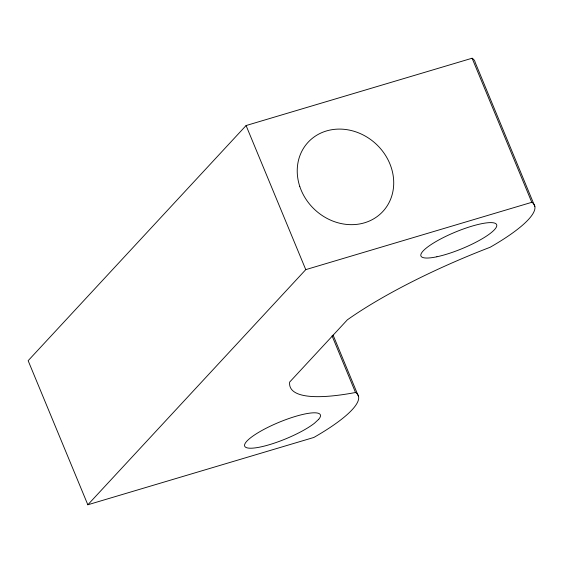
<?xml version="1.0" encoding="UTF-8"?>
<svg xmlns="http://www.w3.org/2000/svg" width="563" height="563" viewBox="0 0 563 563"><rect width="100%" height="100%" fill="white"/><g stroke="black" fill="none" stroke-linecap="round" stroke-linejoin="round"><path stroke-width="0.84" d="M534.85 206.459L475.165 62.373A115.485 25.194 -22.5 0 0 472.104 58.228L246.08 125.549L28.15 360.686L87.835 504.772L313.858 437.451A115.485 25.194 -22.5 0 0 355.52 392.495L332.05 335.837M87.835 504.772L305.765 269.635L531.789 202.314L472.104 58.228M333.099 335.119L358.582 396.641M246.08 125.549L305.765 269.635M531.789 202.314A115.485 25.194 -22.5 0 1 490.127 247.27A189.773 41.395 -22.5 0 0 347.35 319.833L289.663 382.073A189.773 41.395 -22.5 0 0 355.52 392.495M318.7 419.294L314.471 423.228A40.951 8.931 -22.5 0 1 250.394 448.218A40.951 8.931 -22.5 0 1 277.756 422.827A40.951 8.931 -22.5 0 1 318.7 419.294M436.881 256.77A40.951 8.931 -22.5 0 0 496.629 226.403A40.951 8.931 -22.5 0 0 442.884 237.811A40.951 8.931 -22.5 0 0 436.881 256.77M299.762 186.388A50.937 44.906 42.8 0 0 381.693 212.687A50.937 44.906 42.8 0 0 354.957 131.566A50.937 44.906 42.8 0 0 299.762 186.388"/></g></svg>
